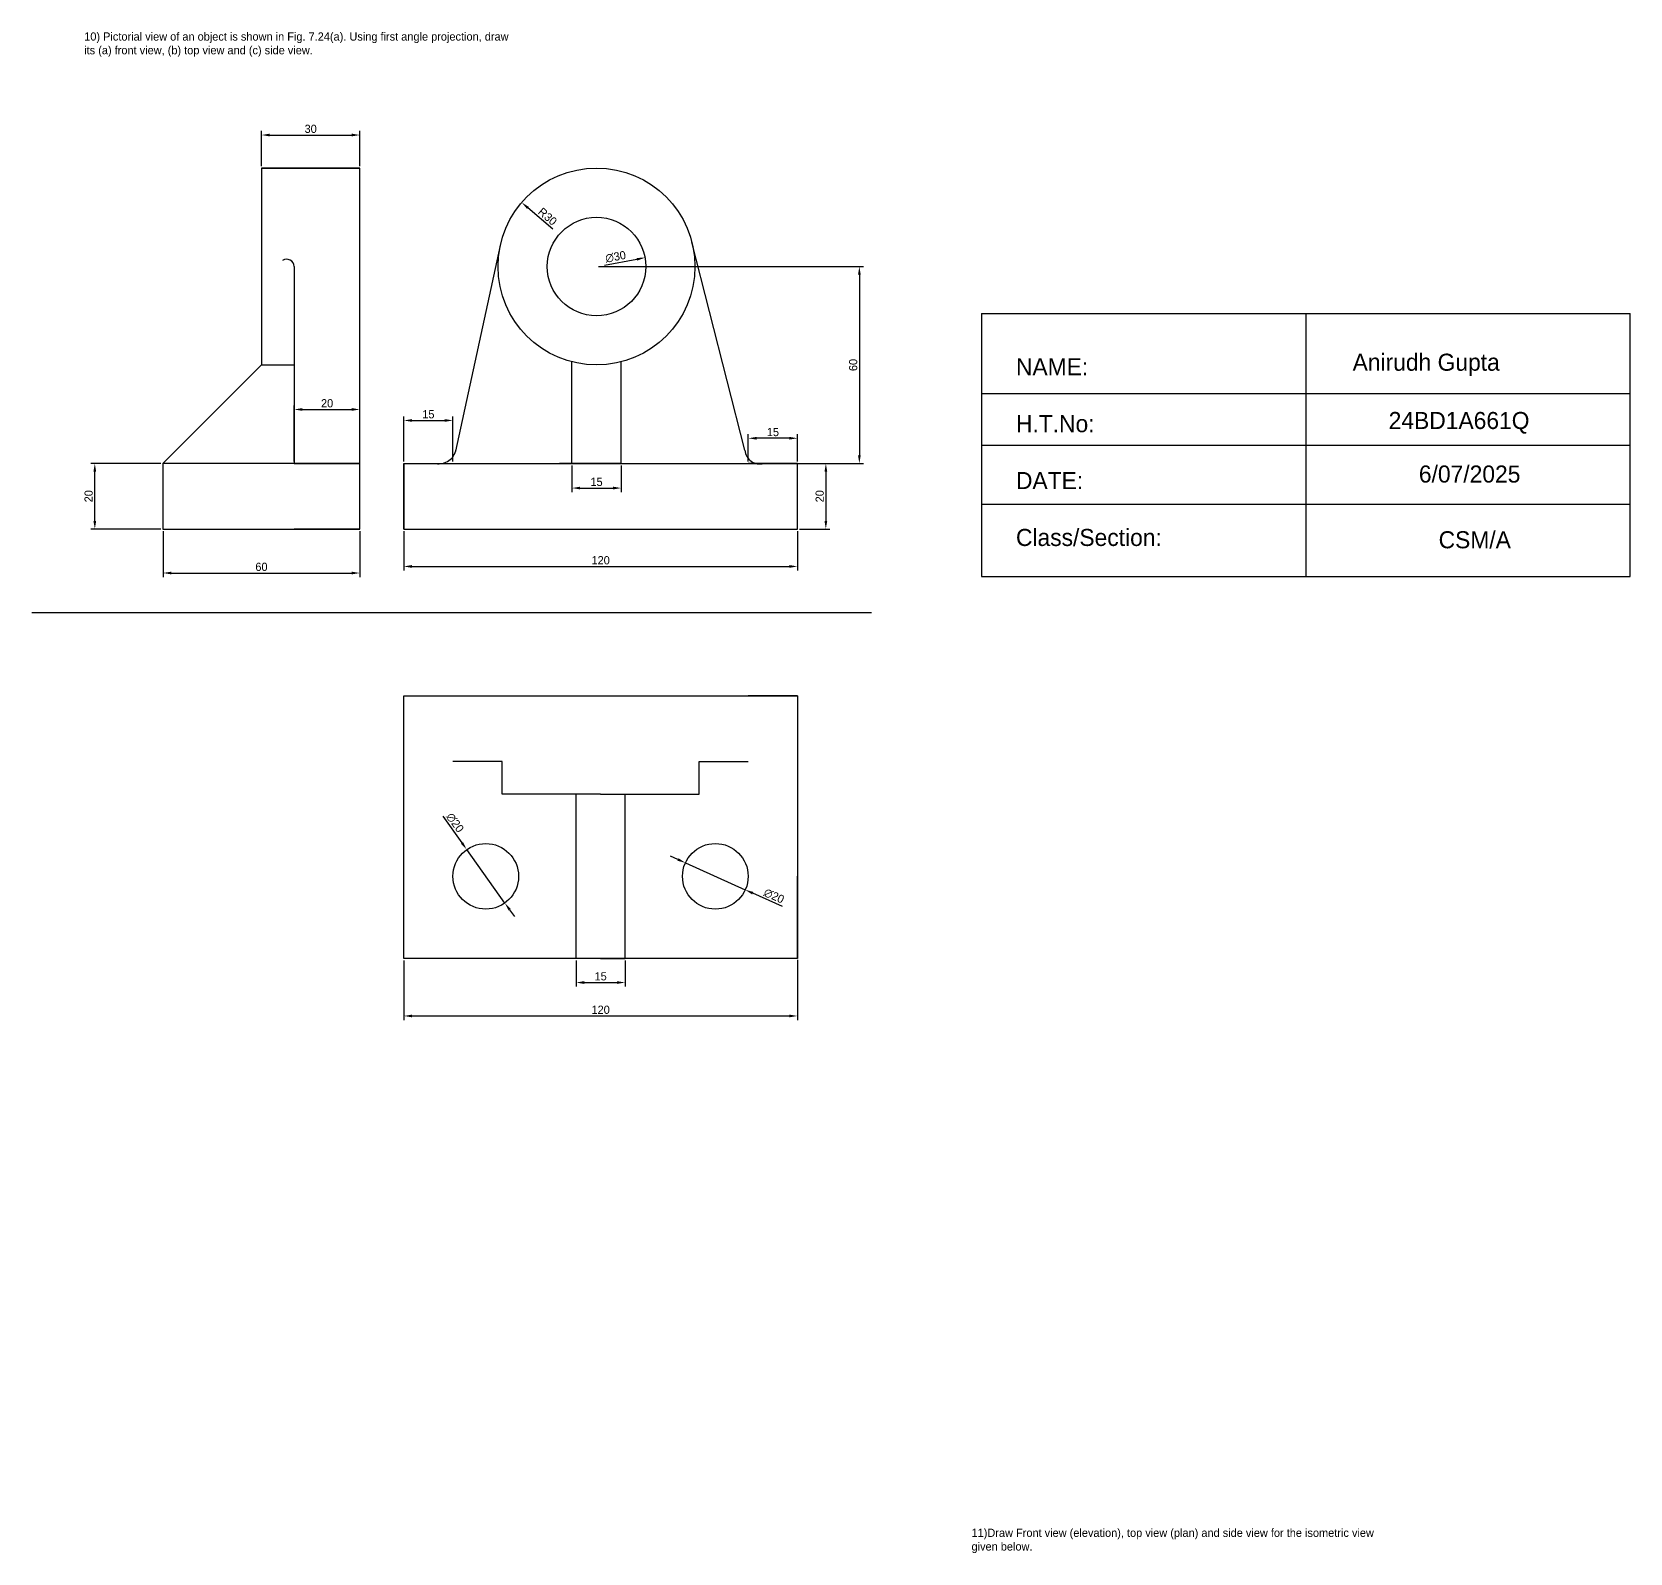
# Model space of a CAD drawing. Header units: millimetres. Extents: x 148 to 2239, y 31 to 1240.
# Drawn here: x 1553.9 to 2040.9, y 684 to 1147.5 of the extents above; entities that cross this region are included whole.
import ezdxf

# ---------------------------------------------------------------- set-up
doc = ezdxf.new("R2010")
doc.units = ezdxf.units.MM
doc.dimstyles.new('ISO-25', dxfattribs={"dimtxt": 2.5, "dimasz": 2.5, "dimexe": 1.25, "dimexo": 0.625, "dimtad": 1, "dimtxsty": 'Standard', "dimcen": 2.5, "dimadec": 0, "dimazin": 0, "dimtfac": 1, "dimtmove": 0, "dimatfit": 3, "dimfxl": 1, "dimarcsym": 0})

# ---------------------------------------------------------------- blocks, each defined once
blk = doc.blocks.new('*D59')
at = {"color": 0, "lineweight": -2, "transparency": 16777216}
blk.add_line((1728.39, 1076.44), (1738.23, 1078.22), dxfattribs=at)
at = {"color": 0, "transparency": 16777216}
blk.add_solid([(1738.15, 1078.63), (1738.3, 1077.81), (1740.69, 1078.67)], dxfattribs=at)
at = {"layer": 'Defpoints', "color": 0, "transparency": 16777216}
for p in [(1740.69, 1078.67), (1711.17, 1073.31)]:
    blk.add_point(p, dxfattribs=at)
at = {"color": 0, "transparency": 16777216, "insert": (1731.74, 1078.95), "char_height": 2.5, "attachment_point": 5, "rotation": 10.281}
blk.add_mtext('∅30', dxfattribs=at)
blk = doc.blocks.new('*D60')
at = {"color": 0, "lineweight": -2, "transparency": 16777216}
blk.add_line((1712.63, 1087.36), (1705.03, 1093.86), dxfattribs=at)
at = {"color": 0, "transparency": 16777216}
blk.add_solid([(1705.3, 1094.18), (1704.76, 1093.55), (1703.13, 1095.49)], dxfattribs=at)
at = {"layer": 'Defpoints', "color": 0, "transparency": 16777216}
for p in [(1703.13, 1095.49), (1725.93, 1075.99)]:
    blk.add_point(p, dxfattribs=at)
at = {"color": 0, "transparency": 16777216, "insert": (1711, 1091.23), "char_height": 2.5, "attachment_point": 5, "rotation": 319.4582}
blk.add_mtext('R30', dxfattribs=at)
blk = doc.blocks.new('*D61')
at = {"color": 0, "lineweight": -2, "transparency": 16777216}
for p, q in [((1718.43, 1015.36), (1718.43, 1007.24)), ((1733.43, 1015.36), (1733.43, 1007.24)), ((1720.93, 1008.49), (1730.93, 1008.49))]:
    blk.add_line(p, q, dxfattribs=at)
at = {"color": 0, "transparency": 16777216}
for points in [[(1720.93, 1008.91), (1720.93, 1008.07), (1718.43, 1008.49)], [(1730.93, 1008.91), (1730.93, 1008.07), (1733.43, 1008.49)]]:
    blk.add_solid(points, dxfattribs=at)
at = {"layer": 'Defpoints', "color": 0, "transparency": 16777216}
for p in [(1718.43, 1015.99), (1733.43, 1015.99), (1733.43, 1008.49)]:
    blk.add_point(p, dxfattribs=at)
at = {"color": 0, "transparency": 16777216, "insert": (1725.93, 1010.37), "char_height": 2.5, "attachment_point": 5}
blk.add_mtext('15', dxfattribs=at)
blk = doc.blocks.new('*D62')
at = {"color": 0, "lineweight": -2, "transparency": 16777216}
for p, q in [((1772.18, 1016.61), (1772.18, 1024.91)), ((1784.68, 1023.66), (1774.68, 1023.66)), ((1787.18, 1016.61), (1787.18, 1024.91))]:
    blk.add_line(p, q, dxfattribs=at)
at = {"color": 0, "transparency": 16777216}
for points in [[(1774.68, 1024.08), (1774.68, 1023.25), (1772.18, 1023.66)], [(1784.68, 1024.08), (1784.68, 1023.25), (1787.18, 1023.66)]]:
    blk.add_solid(points, dxfattribs=at)
at = {"layer": 'Defpoints', "color": 0, "transparency": 16777216}
for p in [(1772.18, 1023.66), (1772.18, 1015.99), (1787.18, 1015.99)]:
    blk.add_point(p, dxfattribs=at)
at = {"color": 0, "transparency": 16777216, "insert": (1779.68, 1025.54), "char_height": 2.5, "attachment_point": 5}
blk.add_mtext('15', dxfattribs=at)
blk = doc.blocks.new('*D63')
at = {"color": 0, "lineweight": -2, "transparency": 16777216}
for p, q in [((1667.18, 1016.61), (1667.18, 1030.34)), ((1669.68, 1029.09), (1679.68, 1029.09)), ((1682.18, 1016.61), (1682.18, 1030.34))]:
    blk.add_line(p, q, dxfattribs=at)
at = {"color": 0, "transparency": 16777216}
for points in [[(1669.68, 1029.5), (1669.68, 1028.67), (1667.18, 1029.09)], [(1679.68, 1029.5), (1679.68, 1028.67), (1682.18, 1029.09)]]:
    blk.add_solid(points, dxfattribs=at)
at = {"layer": 'Defpoints', "color": 0, "transparency": 16777216}
for p in [(1682.18, 1029.09), (1667.18, 1015.99), (1682.18, 1015.99)]:
    blk.add_point(p, dxfattribs=at)
at = {"color": 0, "transparency": 16777216, "insert": (1674.68, 1030.96), "char_height": 2.5, "attachment_point": 5}
blk.add_mtext('15', dxfattribs=at)
blk = doc.blocks.new('*D64')
at = {"color": 0, "lineweight": -2, "transparency": 16777216}
for p, q in [((1726.55, 1075.99), (1807.27, 1075.99)), ((1806.02, 1073.49), (1806.02, 1018.49)), ((1726.55, 1015.99), (1807.27, 1015.99))]:
    blk.add_line(p, q, dxfattribs=at)
at = {"color": 0, "transparency": 16777216}
for points in [[(1805.6, 1073.49), (1806.44, 1073.49), (1806.02, 1075.99)], [(1805.6, 1018.49), (1806.44, 1018.49), (1806.02, 1015.99)]]:
    blk.add_solid(points, dxfattribs=at)
at = {"layer": 'Defpoints', "color": 0, "transparency": 16777216}
for p in [(1725.93, 1075.99), (1725.93, 1015.99), (1806.02, 1015.99)]:
    blk.add_point(p, dxfattribs=at)
at = {"color": 0, "transparency": 16777216, "insert": (1804.15, 1045.99), "char_height": 2.5, "attachment_point": 5, "rotation": 90}
blk.add_mtext('60', dxfattribs=at)
blk = doc.blocks.new('*D65')
at = {"color": 0, "lineweight": -2, "transparency": 16777216}
for p, q in [((1787.8, 1015.99), (1797.06, 1015.99)), ((1795.81, 1013.49), (1795.81, 998.49)), ((1787.8, 995.99), (1797.06, 995.99))]:
    blk.add_line(p, q, dxfattribs=at)
at = {"color": 0, "transparency": 16777216}
for points in [[(1795.4, 1013.49), (1796.23, 1013.49), (1795.81, 1015.99)], [(1795.4, 998.49), (1796.23, 998.49), (1795.81, 995.99)]]:
    blk.add_solid(points, dxfattribs=at)
at = {"layer": 'Defpoints', "color": 0, "transparency": 16777216}
for p in [(1787.18, 1015.99), (1787.18, 995.99), (1795.81, 995.99)]:
    blk.add_point(p, dxfattribs=at)
at = {"color": 0, "transparency": 16777216, "insert": (1793.94, 1005.99), "char_height": 2.5, "attachment_point": 5, "rotation": 90}
blk.add_mtext('20', dxfattribs=at)
blk = doc.blocks.new('*D66')
at = {"color": 0, "lineweight": -2, "transparency": 16777216}
for p, q in [((1667.18, 995.36), (1667.18, 983.35)), ((1787.18, 995.36), (1787.18, 983.35)), ((1669.68, 984.6), (1784.68, 984.6))]:
    blk.add_line(p, q, dxfattribs=at)
at = {"color": 0, "transparency": 16777216}
for points in [[(1669.68, 985.02), (1669.68, 984.18), (1667.18, 984.6)], [(1784.68, 985.02), (1784.68, 984.18), (1787.18, 984.6)]]:
    blk.add_solid(points, dxfattribs=at)
at = {"layer": 'Defpoints', "color": 0, "transparency": 16777216}
for p in [(1667.18, 995.99), (1787.18, 995.99), (1787.18, 984.6)]:
    blk.add_point(p, dxfattribs=at)
at = {"color": 0, "transparency": 16777216, "insert": (1727.18, 986.47), "char_height": 2.5, "attachment_point": 5}
blk.add_mtext('120', dxfattribs=at)
blk = doc.blocks.new('*D67')
at = {"color": 0, "lineweight": -2, "transparency": 16777216}
for p, q in [((1750.74, 895.3), (1748.46, 896.33)), ((1753.02, 894.28), (1771.25, 886.07)), ((1782.65, 880.93), (1773.53, 885.04))]:
    blk.add_line(p, q, dxfattribs=at)
at = {"color": 0, "transparency": 16777216}
for points in [[(1750.91, 895.68), (1750.56, 894.92), (1753.02, 894.28)], [(1773.7, 885.42), (1773.36, 884.66), (1771.25, 886.07)]]:
    blk.add_solid(points, dxfattribs=at)
at = {"layer": 'Defpoints', "color": 0, "transparency": 16777216}
for p in [(1753.02, 894.28), (1771.25, 886.07)]:
    blk.add_point(p, dxfattribs=at)
at = {"color": 0, "transparency": 16777216, "insert": (1780, 884.18), "char_height": 2.5, "attachment_point": 5, "rotation": 335.7576}
blk.add_mtext('∅20', dxfattribs=at)
blk = doc.blocks.new('*D68')
at = {"color": 0, "lineweight": -2, "transparency": 16777216}
for p, q in [((1679.09, 908.47), (1684.91, 900.34)), ((1697.99, 882.04), (1686.36, 898.31)), ((1699.45, 880), (1700.9, 877.97))]:
    blk.add_line(p, q, dxfattribs=at)
at = {"color": 0, "transparency": 16777216}
for points in [[(1685.25, 900.58), (1684.57, 900.1), (1686.36, 898.31)], [(1699.79, 880.25), (1699.11, 879.76), (1697.99, 882.04)]]:
    blk.add_solid(points, dxfattribs=at)
at = {"layer": 'Defpoints', "color": 0, "transparency": 16777216}
for p in [(1686.36, 898.31), (1697.99, 882.04)]:
    blk.add_point(p, dxfattribs=at)
at = {"color": 0, "transparency": 16777216, "insert": (1682.8, 906.51), "char_height": 2.5, "attachment_point": 5, "rotation": 305.5655}
blk.add_mtext('∅20', dxfattribs=at)
blk = doc.blocks.new('*D69')
at = {"color": 0, "lineweight": -2, "transparency": 16777216}
for p, q in [((1719.68, 864.55), (1719.68, 856.56)), ((1734.68, 864.55), (1734.68, 856.56)), ((1722.18, 857.81), (1732.18, 857.81))]:
    blk.add_line(p, q, dxfattribs=at)
at = {"color": 0, "transparency": 16777216}
for points in [[(1722.18, 858.23), (1722.18, 857.39), (1719.68, 857.81)], [(1732.18, 858.23), (1732.18, 857.39), (1734.68, 857.81)]]:
    blk.add_solid(points, dxfattribs=at)
at = {"layer": 'Defpoints', "color": 0, "transparency": 16777216}
for p in [(1719.68, 865.17), (1734.68, 865.17), (1734.68, 857.81)]:
    blk.add_point(p, dxfattribs=at)
at = {"color": 0, "transparency": 16777216, "insert": (1727.18, 859.69), "char_height": 2.5, "attachment_point": 5}
blk.add_mtext('15', dxfattribs=at)
blk = doc.blocks.new('*D70')
at = {"color": 0, "lineweight": -2, "transparency": 16777216}
for p, q in [((1667.18, 864.55), (1667.18, 846.37)), ((1787.18, 864.76), (1787.18, 846.37)), ((1669.68, 847.62), (1784.68, 847.62))]:
    blk.add_line(p, q, dxfattribs=at)
at = {"color": 0, "transparency": 16777216}
for points in [[(1669.68, 848.03), (1669.68, 847.2), (1667.18, 847.62)], [(1784.68, 848.03), (1784.68, 847.2), (1787.18, 847.62)]]:
    blk.add_solid(points, dxfattribs=at)
at = {"layer": 'Defpoints', "color": 0, "transparency": 16777216}
for p in [(1667.18, 865.17), (1787.18, 865.39), (1787.18, 847.62)]:
    blk.add_point(p, dxfattribs=at)
at = {"color": 0, "transparency": 16777216, "insert": (1727.18, 849.49), "char_height": 2.5, "attachment_point": 5}
blk.add_mtext('120', dxfattribs=at)
blk = doc.blocks.new('*D71')
at = {"color": 0, "lineweight": -2, "transparency": 16777216}
for p, q in [((1593.18, 1015.99), (1571.78, 1015.99)), ((1573.03, 998.49), (1573.03, 1013.49)), ((1593.18, 995.99), (1571.78, 995.99))]:
    blk.add_line(p, q, dxfattribs=at)
at = {"color": 0, "transparency": 16777216}
for points in [[(1572.61, 1013.49), (1573.44, 1013.49), (1573.03, 1015.99)], [(1572.61, 998.49), (1573.44, 998.49), (1573.03, 995.99)]]:
    blk.add_solid(points, dxfattribs=at)
at = {"layer": 'Defpoints', "color": 0, "transparency": 16777216}
for p in [(1573.03, 1015.99), (1593.81, 1015.99), (1593.81, 995.99)]:
    blk.add_point(p, dxfattribs=at)
at = {"color": 0, "transparency": 16777216, "insert": (1571.15, 1005.99), "char_height": 2.5, "attachment_point": 5, "rotation": 90}
blk.add_mtext('20', dxfattribs=at)
blk = doc.blocks.new('*D72')
at = {"color": 0, "lineweight": -2, "transparency": 16777216}
for p, q in [((1593.81, 995.36), (1593.81, 981.35)), ((1653.81, 995.36), (1653.81, 981.35)), ((1596.31, 982.6), (1651.31, 982.6))]:
    blk.add_line(p, q, dxfattribs=at)
at = {"color": 0, "transparency": 16777216}
for points in [[(1596.31, 983.01), (1596.31, 982.18), (1593.81, 982.6)], [(1651.31, 983.01), (1651.31, 982.18), (1653.81, 982.6)]]:
    blk.add_solid(points, dxfattribs=at)
at = {"layer": 'Defpoints', "color": 0, "transparency": 16777216}
for p in [(1593.81, 995.99), (1653.81, 995.99), (1653.81, 982.6)]:
    blk.add_point(p, dxfattribs=at)
at = {"color": 0, "transparency": 16777216, "insert": (1623.81, 984.47), "char_height": 2.5, "attachment_point": 5}
blk.add_mtext('60', dxfattribs=at)
blk = doc.blocks.new('*D73')
at = {"color": 0, "lineweight": -2, "transparency": 16777216}
for p, q in [((1623.81, 1106.61), (1623.81, 1117.32)), ((1626.31, 1116.07), (1651.31, 1116.07)), ((1653.81, 1106.61), (1653.81, 1117.32))]:
    blk.add_line(p, q, dxfattribs=at)
at = {"color": 0, "transparency": 16777216}
for points in [[(1626.31, 1116.49), (1626.31, 1115.65), (1623.81, 1116.07)], [(1651.31, 1116.49), (1651.31, 1115.65), (1653.81, 1116.07)]]:
    blk.add_solid(points, dxfattribs=at)
at = {"layer": 'Defpoints', "color": 0, "transparency": 16777216}
for p in [(1653.81, 1116.07), (1623.81, 1105.99), (1653.81, 1105.99)]:
    blk.add_point(p, dxfattribs=at)
at = {"color": 0, "transparency": 16777216, "insert": (1638.81, 1117.94), "char_height": 2.5, "attachment_point": 5}
blk.add_mtext('30', dxfattribs=at)
blk = doc.blocks.new('*D74')
at = {"color": 0, "lineweight": -2, "transparency": 16777216}
for p, q in [((1633.81, 1016.61), (1633.81, 1033.69)), ((1653.81, 1016.61), (1653.81, 1033.69)), ((1636.31, 1032.44), (1651.31, 1032.44))]:
    blk.add_line(p, q, dxfattribs=at)
at = {"color": 0, "transparency": 16777216}
for points in [[(1636.31, 1032.86), (1636.31, 1032.02), (1633.81, 1032.44)], [(1651.31, 1032.86), (1651.31, 1032.02), (1653.81, 1032.44)]]:
    blk.add_solid(points, dxfattribs=at)
at = {"layer": 'Defpoints', "color": 0, "transparency": 16777216}
for p in [(1653.81, 1032.44), (1633.81, 1015.99), (1653.81, 1015.99)]:
    blk.add_point(p, dxfattribs=at)
at = {"color": 0, "transparency": 16777216, "insert": (1643.81, 1034.31), "char_height": 2.5, "attachment_point": 5}
blk.add_mtext('20', dxfattribs=at)

msp = doc.modelspace()

# ---------------------------------------------------------------- linework, layer by layer
for p, q in [((1653.806, 1105.989), (1623.806, 1105.989)), ((1653.806, 1105.989), (1623.806, 1105.989)), ((1623.806, 1105.989), (1623.806, 1045.989)), ((1623.806, 1105.989), (1653.806, 1105.989)), ((1653.806, 995.989), (1653.806, 1105.989)), ((1682.999, 1019.764), (1696.614, 1082.365)), ((1771.158, 1019.992), (1754.999, 1083.398)), ((1633.806, 1075.989), (1633.806, 1015.989)), ((1653.806, 1015.989), (1653.806, 1075.989)), ((1843.224, 1061.701), (1843.224, 981.513)), ((1843.224, 1061.701), (2040.892, 1061.701)), ((1942.058, 1061.701), (1942.058, 981.513)), ((2040.892, 981.513), (2040.892, 1061.701)), ((1623.806, 1045.989), (1593.806, 1015.989)), ((1623.806, 1045.989), (1633.806, 1045.989)), ((1718.428, 1015.989), (1718.428, 1046.942)), ((1733.428, 1015.989), (1733.428, 1046.942)), ((1843.224, 1037.345), (2040.892, 1037.345)), ((1843.224, 1021.607), (2040.892, 1021.607)), ((1593.806, 1015.989), (1593.806, 995.989)), ((1653.806, 1015.989), (1593.806, 1015.989)), ((1633.806, 1015.989), (1653.806, 1015.989)), ((1653.806, 995.989), (1653.806, 1015.989)), ((1667.178, 1015.989), (1667.178, 995.989)), ((1667.178, 995.989), (1667.178, 1015.989)), ((1667.178, 1015.989), (1787.178, 1015.989)), ((1667.178, 1015.989), (1682.178, 1015.989)), ((1729.678, 1015.989), (1714.678, 1015.989)), ((1733.428, 1015.989), (1718.428, 1015.989)), ((1722.178, 1015.989), (1729.678, 1015.989)), ((1725.928, 1015.989), (1733.428, 1015.989)), ((1787.178, 1015.989), (1772.178, 1015.989)), ((1787.178, 1015.989), (1772.178, 1015.989)), ((1787.178, 995.989), (1787.178, 1015.989)), ((1843.224, 1003.621), (2040.892, 1003.621)), ((1593.806, 995.989), (1653.806, 995.989)), ((1653.806, 995.989), (1633.806, 995.989)), ((1667.178, 995.989), (1777.178, 995.989)), ((1777.178, 995.989), (1787.178, 995.989)), ((1843.224, 981.513), (2040.892, 981.513)), ((1553.872, 970.571), (1809.679, 970.571)), ((1667.178, 945.171), (1787.178, 945.171)), ((1667.178, 865.171), (1667.178, 945.171)), ((1667.178, 945.171), (1682.178, 945.171)), ((1787.178, 945.171), (1772.178, 945.171)), ((1787.178, 945.171), (1787.178, 865.171)), ((1697.178, 925.171), (1682.178, 925.171)), ((1697.178, 915.171), (1697.178, 925.171)), ((1757.178, 915.171), (1757.178, 925.171)), ((1757.178, 925.171), (1772.178, 925.171)), ((1727.178, 915.171), (1697.178, 915.171)), ((1719.678, 910.065), (1719.678, 915.171)), ((1727.178, 915.171), (1757.178, 915.171)), ((1734.678, 906.64), (1734.678, 915.171)), ((1719.678, 865.171), (1719.678, 910.065)), ((1734.678, 865.171), (1734.678, 906.64)), ((1667.178, 865.171), (1667.178, 890.171)), ((1787.178, 865.171), (1787.133, 890.171)), ((1787.178, 865.171), (1667.178, 865.171)), ((1734.678, 865.171), (1719.678, 865.171)), ((1727.178, 865.171), (1734.678, 865.171))]:
    msp.add_line(p, q)
for centre, radius in [((1725.928, 1075.989), 30), ((1725.928, 1075.989), 15), ((1692.178, 890.171), 10), ((1762.133, 890.171), 10)]:
    msp.add_circle(centre, radius)
for centre, radius, start, end in [((1631.491, 1075.899), 2.317, 2.22148, 122.22148), ((1677.921, 1021.165), 5.268, 259.25898, 350.88713), ((1775.713, 1020.418), 4.575, 185.3407, 284.49688)]:
    msp.add_arc(centre, radius, start, end)

# ---------------------------------------------------------------- texts
at = {"attachment_point": 1}
for s, width, insert, char_height in [('10) Pictorial view of an object is shown in Fig. 7.24(a). Using first angle projection, draw\\Pits (a) front view, (b) top view and (c) side view.', 341.6534, (1569.796, 1147.34), 2.5), ('NAME:\\P                                                        \\PH.T.No:\\P                                           \\PDATE:\\P                                             \\PClass/Section:                                ', 175.89946, (1853.753, 1048.049), 5.2), ('11)Draw Front view (elevation), top view (plan) and side view for the isometric view\\Pgiven below.', 208.52213, (1840.206, 691.382), 2.5)]:
    msp.add_mtext_dynamic_manual_height_columns(s, width=width, gutter_width=12.5, heights=[0], dxfattribs=dict(at, insert=insert, char_height=char_height))
at = {"char_height": 5.2, "attachment_point": 1}
for s, insert, width in [('Anirudh Gupta\\P', (1956.348, 1049.436), 65.52), ('24BD1A661Q', (1967.336, 1031.679), 49.14), ('6/07/2025', (1976.543, 1015.36), 45.5), ('CSM/A', (1982.558, 995.334), 25.48)]:
    msp.add_mtext(s, dxfattribs=dict(at, insert=insert, width=width))

# ---------------------------------------------------------------- dimensions: what is measured, and where the dimension line sits
for base, p1, p2, picture, middle in [((1653.806, 1116.069), (1623.806, 1105.989), (1653.806, 1105.989), '*D73', (1638.806, 1117.944)), ((1653.806, 1032.439), (1633.806, 1015.989), (1653.806, 1015.989), '*D74', (1643.806, 1034.314)), ((1682.178, 1029.087), (1667.178, 1015.989), (1682.178, 1015.989), '*D63', (1674.678, 1030.962)), ((1772.178, 1023.665), (1787.178, 1015.989), (1772.178, 1015.989), '*D62', (1779.678, 1025.54)), ((1733.428, 1008.49), (1718.428, 1015.989), (1733.428, 1015.989), '*D61', (1725.928, 1010.365)), ((1653.806, 982.596), (1593.806, 995.989), (1653.806, 995.989), '*D72', (1623.806, 984.471)), ((1787.178, 984.599), (1667.178, 995.989), (1787.178, 995.989), '*D66', (1727.178, 986.474)), ((1787.178, 847.615), (1667.178, 865.171), (1787.178, 865.387), '*D70', (1727.178, 849.49)), ((1734.678, 857.811), (1719.678, 865.171), (1734.678, 865.171), '*D69', (1727.178, 859.686))]:
    dim = msp.add_linear_dim(base=base, p1=p1, p2=p2, dimstyle='ISO-25')
    dim.commit()
    dim.dimension.update_dxf_attribs({"geometry": picture, "text_midpoint": middle})
dim = msp.add_radius_dim(center=(1725.928, 1075.989), mpoint=(1703.131, 1095.489), dimstyle='ISO-25')
dim.commit()
dim.dimension.update_dxf_attribs({"geometry": '*D60', "text_midpoint": (1709.78, 1089.802), "dimtype": 164})
dim = msp.add_diameter_dim_2p(p1=(1711.169, 1073.312), p2=(1740.688, 1078.666), dimstyle='ISO-25')
dim.commit()
dim.dimension.update_dxf_attribs({"geometry": '*D59', "text_midpoint": (1732.078, 1077.105), "dimtype": 163})
for base, p1, p2, picture, middle in [((1806.02, 1015.989), (1725.928, 1075.989), (1725.928, 1015.989), '*D64', (1804.145, 1045.989)), ((1573.027, 1015.989), (1593.806, 995.989), (1593.806, 1015.989), '*D71', (1571.152, 1005.989)), ((1795.813, 995.989), (1787.178, 1015.989), (1787.178, 995.989), '*D65', (1793.938, 1005.989))]:
    dim = msp.add_linear_dim(base=base, p1=p1, p2=p2, angle=90, dimstyle='ISO-25')
    dim.commit()
    dim.dimension.update_dxf_attribs({"geometry": picture, "text_midpoint": middle})
for p1, p2, picture, middle in [((1697.995, 882.037), (1686.362, 898.306), '*D68', (1682.798, 906.514)), ((1753.015, 894.277), (1771.252, 886.065), '*D67', (1780, 884.182))]:
    dim = msp.add_diameter_dim_2p(p1=p1, p2=p2, dimstyle='ISO-25')
    dim.commit()
    dim.dimension.update_dxf_attribs({"geometry": picture, "text_midpoint": middle})

doc.saveas('drawing.dxf')
